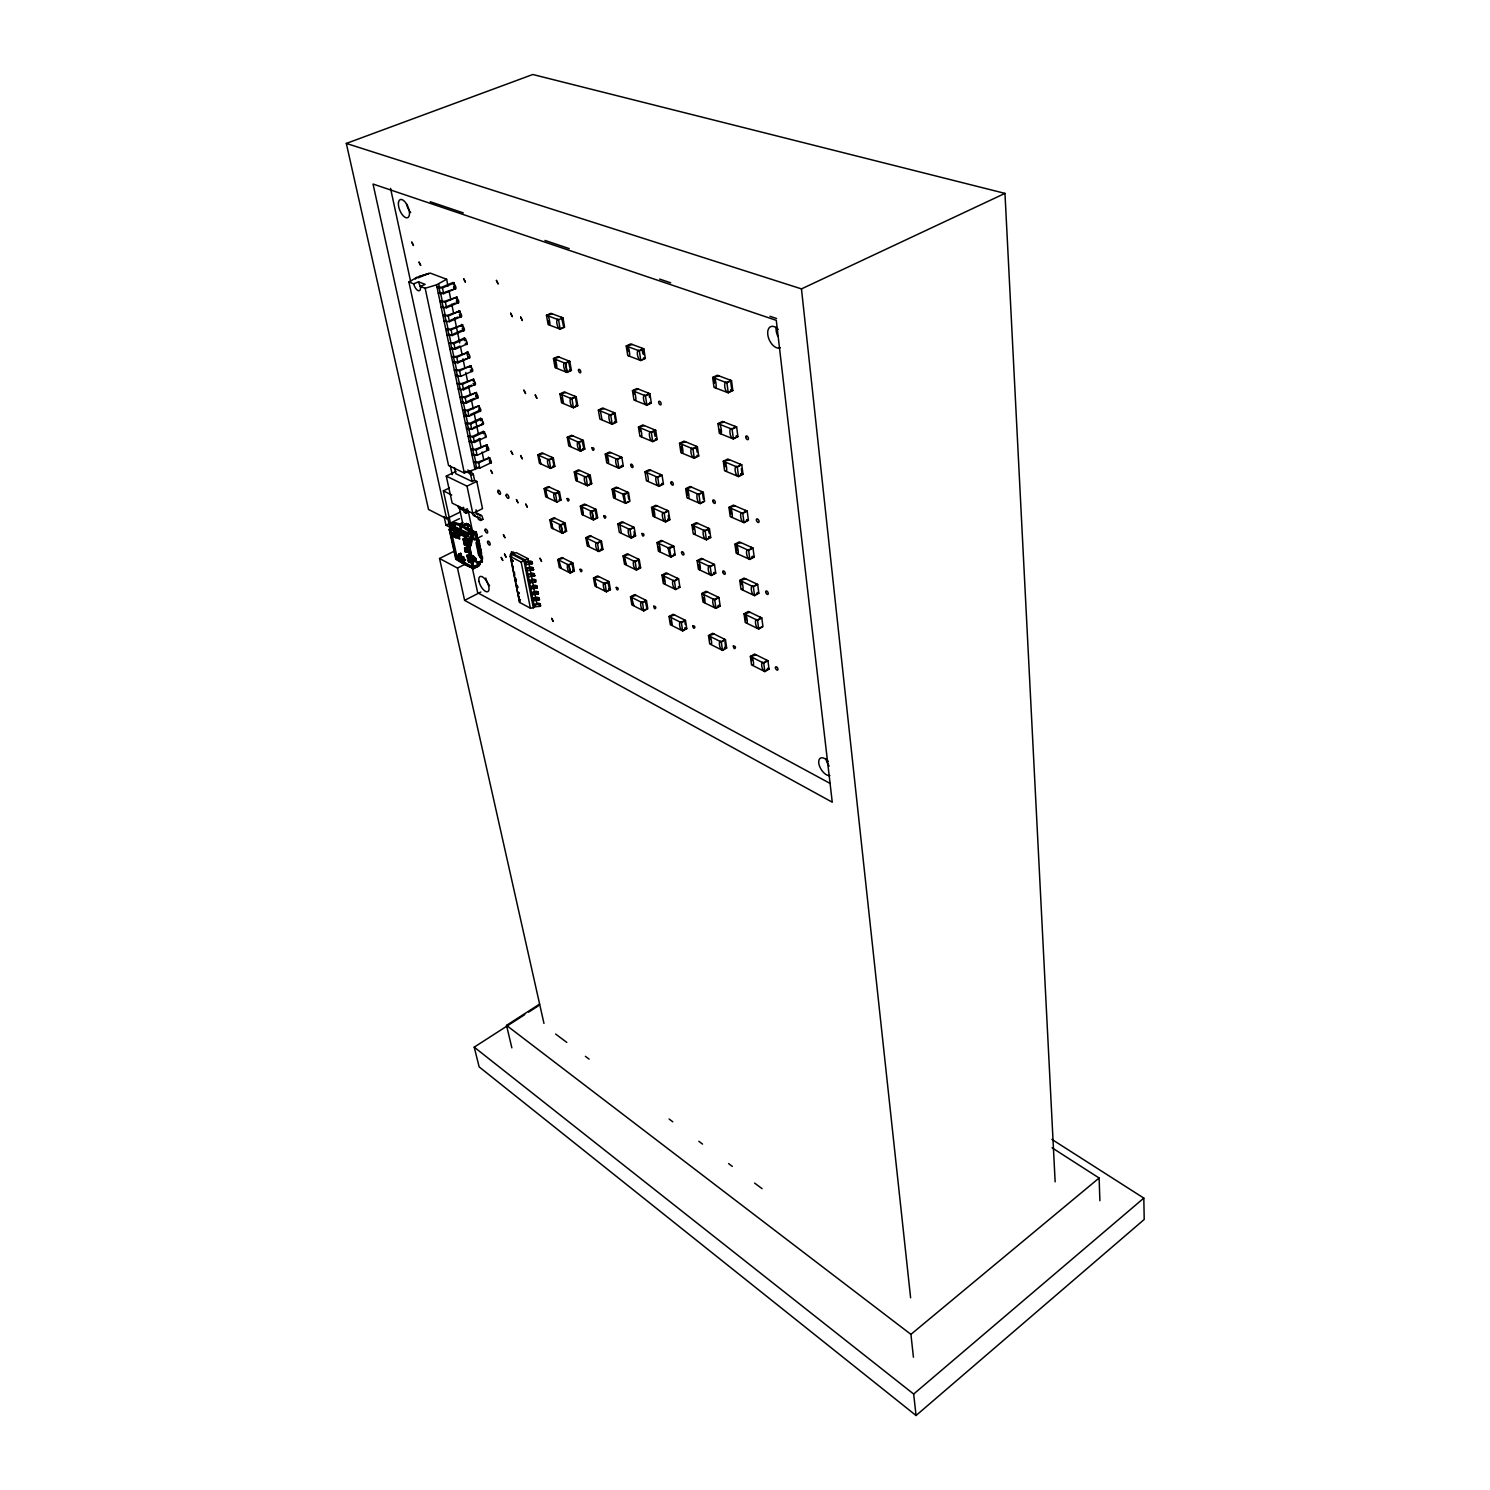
<?xml version="1.0" encoding="UTF-8"?>
<svg xmlns="http://www.w3.org/2000/svg" width="1490" height="1490" viewBox="0 0 1490 1490"><rect width="100%" height="100%" fill="white"/><g stroke="black" fill="none" stroke-linecap="round" stroke-linejoin="round"><path stroke-width="1.5" d="M458.529 536.493C457.337 537.406 458.194 534.687 459.255 536.102M455.772 531.092L454.226 531.762L454.524 533.55L456.406 532.452M455.698 532.321C451.563 533.103 459.386 532.638 455.288 533.942L459.032 535.879M457.449 537.164L457.132 535.748L455.959 536.977M455.698 537.368C459.181 534.109 454.506 540.982 455.828 536.381L459.572 538.318M457.97 536.475L458.585 535.562M459.628 535.972L459.553 535.078M460.54 554.485L459.367 555.714L459.05 554.038L459.702 559.104L457.579 555.863L459.181 554.876M482.089 560.054L477.973 562.959L475.515 560.538C479.147 569.329 487.621 555.342 478.402 553.665M462.272 559.551L461.956 557.875L460.075 558.955L458.287 558.564L458.641 557.372M465.904 529.546C459.907 519.768 474.099 524.033 470.225 531.502M467.003 552.008L465.55 552.287C462.738 546.234 466.892 546.234 466.798 552.287M470.021 560.668L468.735 561.32L470.058 556.757L472.703 557.968L473.466 567.001M468.773 561.432L470.058 557.651L471.79 559.271L470.952 562.754L468.903 562.158L470.207 561.507L468.996 556.049M471.902 567.15L471.063 557.26M472.311 562.4L472.982 559.16L471.548 557.875L472.703 557.968M474.472 531.986C480.674 531.595 467.041 535.804 471.715 538.933L472.777 534.687L471.846 534.221L470.542 536.884L470.486 544.371L469.276 538.672L467.432 539.585M476.428 532.321L477.024 539.026M473.596 532.005L474.435 531.744M473.354 533.476C479.687 530.812 472.963 535.376 471.66 538.225L470.598 537.611M454.338 532.712C448.751 536.475 455.642 537.071 456.368 535.338L456.797 537.089M454.878 532.601L452.904 534.556L454.524 533.55M455.586 536.083L454.301 531.707M452.662 526.734L451.992 524.052L454.748 522.841L452.401 523.735L453.333 527.292M455.642 524.61L453.035 524.014L453.035 525.877M525.448 568.174L530.179 567.318A2.123 1.024 -10.7 0 1 532.47 567.355L533.681 569.702L528.503 570.558A2.123 1.024 -10.8 0 1 526.529 570.54L526.92 569.534L532.563 597.863L536.158 597.49A2.105 1.043 -10.8 0 1 538.43 597.527L539.641 599.855L534.5 600.712A2.105 1.043 -10.8 0 1 532.545 600.675L532.954 599.744L534.444 607.231L533.346 607.79L530.403 608.181L519.6 602.426L510.697 557.186M458.529 558.079L458.51 556.739L458.79 558.191L457.337 558.713L455.567 557.223L456.368 559.551L459.553 558.675M456.368 559.551L455.81 557.67M456.108 559.439L456.275 557.949M456.648 559.625L456.834 558.005M449.626 530.142L450.483 529.062L449.347 530.049L455.754 559.067M449.328 529.807L452.234 527.274M449.347 530.049L449.608 528.577M450.017 528.279L449.682 529.173L452.103 528.261M449.868 530.012L450.297 528.205M473.988 532.601L471.734 530.552L467.096 532.545L465.439 537.182L450.986 529.751C449.552 522.878 460.391 521.668 463.8 526.473M450.911 529.043L452.215 526.38L456.052 524.405M466.836 536.568L471.138 533.103L473.839 534.184M465.383 536.475L450.8 528.894L457.747 560.147L473.559 568.752L479.147 565.921L480.134 563.462L478.364 562.382M470.952 562.363L468.624 560.78M471.045 544.781L470.114 544.297L471.157 540.181L472.088 540.665L471.045 544.781L467.916 545.861L464.191 544.111L468.605 545.042M471.529 538.076L471.231 545.619L468.512 546.7L464.377 544.949L463.017 538.654L465.346 545.228M460.466 528.708L460.596 525.542L465.7 527.553M460.503 528.019L461.285 527.106M457.169 536.735L453.686 535.953L453.631 534.426L453.873 536.81L453.407 532.433L452.718 533.718L453.817 532.433L452.867 533.066M458.324 555.006L459.516 554.112M457.765 556.701L459.367 555.714M458.082 536.437L459.702 535.208M466.91 536.083L468.046 534.612M458.976 559.029C459.255 555.472 461.602 563.686 460.652 558.527L464.396 560.482L465.681 559.83L461.956 557.875M454.748 522.841L452.178 524.89L452.774 526.808M479.352 554.597L478.495 555.062L479.799 556.627L481.307 555.584M415.412 279.096L416.008 277.792L428.766 273.434L417.926 277.941M474.23 567.206L478.253 565.045L479.65 562.196M458.883 557.968L460.149 556.962M453.035 533.904L453.705 533.215L452.904 534.556M454.86 536.996L454.58 531.8M468.419 543.589L466.612 542.621L467.879 540.777C469.872 542.937 468.512 544.278 467.879 540.777M466.854 542.788L467.506 541.28M466.966 542.863L469.35 542.23M468.028 543.142C461.714 537.611 467.953 545.47 468.735 540.963L467.543 540.013M467.916 542.602L468.735 540.963M468.084 543.459L469.145 541.988M459.777 536.028L458.138 536.903L459.591 536.288M458.324 555.658L457.728 556.459L461.006 554.28M462.31 526.659L460.783 526.696L462.571 526.566M458.659 554.597L458.156 555.155M462.161 557.39L463.669 556.645M455.381 537.424L454.543 535.711L453.444 536.437L453.817 535.264M453.835 533.215L453.5 533.848M460.466 528.242L461.453 527.944M451.898 524.275L452.848 523.176M454.543 535.711L453.035 535.115M452.029 525.057L453.035 524.014M452.588 524.592L452.047 525.393L466.5 532.936M453.407 524.126L454.506 522.711M452.103 525.653L467.096 532.545M477.843 564.468L474.341 566.275M517.291 586.203L517.384 586.129A2.105 1.024 -11 0 0 517.347 587.228L517.999 587.582M516.08 580.243L516.173 580.15A2.105 1.024 -11 0 0 516.117 581.249L516.229 581.305M515.708 578.362L515.801 578.269A2.105 1.024 -11 0 0 515.745 579.368L516.397 579.722M514.478 572.365L514.572 572.272A2.105 1.006 -10.9 0 0 514.516 573.352L514.627 573.427M513.342 566.237L513.249 566.33A2.105 1.006 -10.9 0 0 513.305 567.336M524.759 1014.615L474.211 1047.153L479.147 1066.877L916.052 1415.5L1144.208 1219.472L1143.817 1198.109L1051.884 1139.384M466.296 551.933C466.966 550.201 465.066 553.144 466.817 551.17M461.993 558.843C457.411 558.601 464.787 558.638 460.242 559.681M916.052 1415.5L913.668 1394.044L1143.817 1198.109M913.426 1357.204L910.93 1334.37L1099.117 1178.013L1052.089 1147.822M471.846 534.221L474.826 532.638C470.449 528.224 464.638 528.95 459.907 526.231M511.852 1047.842L506.525 1025.381L539.641 1004.074M528.652 1012.12L538.374 1005.862M527.963 558.62L516.155 552.604L510.232 554.969L510.25 556.496L521.165 562.084L527.963 558.62L537.089 604.605M477.042 468.512L464.321 473.038L448.546 465.476L408.912 281.983L413.717 283.826A6.09 2.756 66.5 0 0 418.206 290.662A6.09 2.756 66.5 0 0 420.31 286.397L425.172 288.259L436.533 284.851L446.628 279.263L448.024 286.099M764.854 671.599L769.026 669.159L767.927 660.703L754.536 654.036L750.364 656.438L751.519 664.857L764.854 671.599L763.737 663.143L750.364 656.438M766.232 659.865L767.033 660.759L763.793 662.659C760.124 660.051 761.669 671.673 764.91 671.115L768.151 669.215L767.35 668.321L769.026 669.159M763.737 663.143L767.927 660.703M408.912 281.983L416.921 277.345M751.817 660.591L751.239 656.382L756.212 654.855M762.042 626.675L758.745 628.557C755.467 629.153 753.884 617.288 757.609 619.877L760.906 617.996L760.105 617.121M758.708 629.022L762.936 626.62L761.8 617.94L748.297 611.44L744.05 613.824L745.224 622.466L758.708 629.022L757.553 620.343L744.05 613.824M724.904 641.818L725.798 648.076L722.576 649.901C719.465 650.441 717.808 639.042 721.384 641.557L724.606 639.732L723.861 638.875M722.52 650.366L726.673 648.02L725.481 639.676L712.611 633.25L708.476 635.597L709.706 643.904L722.52 650.366L721.309 642.022L708.476 635.597M757.553 620.343L761.8 617.94M721.309 642.022L725.481 639.676M749.973 612.26L744.944 613.768L745.82 620.25M709.948 639.676L709.333 635.522L714.213 634.051M754.555 595.646L758.838 593.243L757.684 584.397L744.05 578.064L739.766 580.411L740.977 589.239L754.555 595.646L753.381 586.781L739.766 580.411M682.662 630.941L686.778 628.65L685.512 620.417L673.145 614.253L669.029 616.506L670.332 624.701L682.662 630.941L681.396 622.708L669.029 616.506M757.944 593.318L754.611 595.181C751.277 595.795 749.675 583.745 753.437 586.315L756.771 584.471L755.97 583.596M685.307 624.589L684.674 620.473L681.452 622.261C677.969 619.821 679.719 631.015 682.737 630.493L685.94 628.706L684.767 628.128M681.396 622.708L685.512 620.417M753.381 586.781L757.684 584.397M715.964 608.386L720.173 606.058L718.944 597.509L705.962 591.269L701.753 593.579L703.019 602.09L715.964 608.386L714.734 599.837L701.753 593.579M717.305 596.726L718.068 597.564L714.79 599.39C711.158 596.894 712.853 608.516 716.019 607.939L719.298 606.113L718.068 605.536M714.734 599.837L718.944 597.509M672.325 625.223L671.021 617.028L669.867 616.45L674.691 615.016M683.966 619.654L684.674 620.473M741.275 584.769L740.66 580.355L745.745 578.846M707.582 592.052L702.628 593.523C704.453 593.653 706.167 605.257 703.895 602.034L703.261 597.769M749.861 559.439L754.201 557.074L753.009 548.022L739.264 541.857L734.924 544.185L736.153 553.2L749.861 559.439L748.669 550.387L734.924 544.185M748.669 550.387L753.009 548.022M643.736 610.9L647.815 608.665L646.474 600.563L634.572 594.603L630.493 596.801L631.853 604.903L643.736 610.9L642.469 602.332C639.042 599.986 640.886 610.975 643.81 610.453L646.995 608.74L644.984 599.8M711.475 575.494L715.721 573.166L714.474 564.449L701.399 558.359L697.134 560.65L698.419 569.329L711.475 575.494L710.208 566.759L697.134 560.65M712.835 563.686L713.58 564.505L710.264 566.312C706.595 563.835 708.309 575.643 711.531 575.028L714.846 573.24L713.598 572.663M642.469 602.332L645.654 600.619M646.474 600.563L642.376 602.779L630.493 596.801M710.208 566.759L714.474 564.449M751.295 547.258L752.096 548.096L748.725 549.94C744.907 547.389 746.546 559.644 749.917 558.992L753.288 557.148L752.003 556.552M675.752 589.537L679.924 587.284L678.62 578.846L666.142 572.849L661.97 575.084L663.311 583.484L675.752 589.537L674.43 581.119L661.97 575.084M740.977 542.621L735.837 544.129C737.811 544.204 739.468 556.422 737.066 553.144M677.056 578.101L677.764 578.902L674.504 580.672C670.966 578.269 672.754 589.668 675.827 589.109M674.43 581.119L678.62 578.846M667.706 573.594L662.827 575.028L663.832 581.323M636.044 595.348L631.313 596.745L633.79 605.406L632.673 604.847M703.019 559.104L698.028 560.575C699.872 560.687 701.585 572.477 699.294 569.273L698.661 564.933M606.374 591.809L610.434 589.649L609.038 581.64L597.564 575.922L593.504 578.046L594.938 586.036L606.374 591.809L605.052 583.372C601.718 581.119 603.618 591.903 606.467 591.4L609.634 589.723L607.585 580.932M706.409 539.827L710.711 537.518L709.445 528.615L696.258 522.692L691.937 524.946L693.26 533.83L706.409 539.827L705.124 530.906L691.937 524.946M747.477 520.401L744.069 522.226C740.642 522.915 738.984 510.455 742.839 512.988L746.267 511.163L745.447 510.344M744.013 522.673L748.408 520.327L747.198 511.089L733.341 505.091L728.945 507.401L730.212 516.602L744.013 522.673L742.784 513.435L728.945 507.401M639.787 567.913L636.565 569.627C633.585 570.167 631.704 558.992 635.168 561.302L638.409 559.607L639.787 567.913L638.651 567.373L640.625 567.858L639.247 559.532L627.253 553.777L623.099 555.938L624.515 564.226L636.472 570.055L640.625 567.858M742.784 513.435L747.198 511.089M669.848 556.105L668.023 547.761L672.977 546.327L672.251 545.526M671.021 556.664L674.3 554.913M670.947 557.111L675.156 554.857L673.834 546.253L661.262 540.404L657.053 542.621L658.412 551.188L670.947 557.111L669.606 548.506L657.053 542.621M707.787 527.87L709.184 533.141M669.606 548.506L673.834 546.253M605.052 583.372L608.218 581.696M708.551 528.689L705.18 530.459C701.455 528 703.206 540.013 706.465 539.38L709.817 537.592L708.588 537.033M609.038 581.64L604.959 583.801L593.504 578.046M705.124 530.906L709.445 528.615M693.483 529.322L692.831 524.89L697.897 523.418M662.827 541.131L657.909 542.565C659.642 542.677 661.467 554.224 659.269 551.132L658.58 546.849M539.734 606.393L540.814 605.815L539.604 603.506A2.105 1.043 -10.8 0 0 537.331 603.45L533.364 604.754A2.105 1.043 -10.9 0 0 535.301 604.791L538.486 604.046L539.734 606.393L535.674 606.672A2.105 1.043 -10.9 0 1 533.737 606.635L535.469 606.02M594.324 577.99L596.372 586.762L594.324 577.99L598.999 576.63M735.073 505.836L729.876 507.345C731.869 507.364 733.546 519.805 731.124 516.546M637.739 558.806L638.409 559.607M639.247 559.532L635.094 561.73L623.099 555.938M628.743 554.485L623.938 555.882L626.452 564.71L625.334 564.17M539.361 604.512L540.442 603.934M538.076 591.977L537.257 591.549A2.105 1.024 -10.8 0 0 534.966 591.493L530.98 592.796A2.123 1.043 -10.8 0 0 532.936 592.834L538.076 591.977L538.449 593.858L533.308 594.715A2.123 1.043 -10.8 0 1 531.353 594.678L533.103 594.063M532.563 597.863L532.172 598.794A2.105 1.043 -10.8 0 0 534.128 598.831L537.294 598.086L538.542 600.414M538.169 598.533L539.268 597.974M536.903 585.961L536.065 585.533A2.123 1.024 -10.8 0 0 533.774 585.495L529.769 586.781A2.123 1.024 -10.8 0 0 531.744 586.818L536.903 585.961L537.275 587.861L532.116 588.718A2.123 1.024 -10.8 0 1 530.161 588.68L531.911 588.066M634.032 531.688L634.721 535.934L631.462 537.629C628.445 538.207 626.545 526.845 630.065 529.136L633.325 527.46L632.654 526.678M631.388 538.058L635.578 535.86L634.163 527.386L622.075 521.761L617.884 523.921L619.318 532.358L631.388 538.058L629.972 529.565L617.884 523.921M703.708 501.422L700.319 503.173C697.003 503.862 695.234 491.644 698.996 494.084L702.386 492.315L703.373 499.15M668.284 515.41L668.954 519.805L665.639 521.537C662.473 522.152 660.629 510.381 664.279 512.746L667.613 511.014L666.887 510.232M700.244 503.62L704.602 501.348L703.299 492.259L690.019 486.504L685.661 488.739L687.002 497.79L700.244 503.62L698.922 494.512L685.661 488.739M665.564 521.966L669.829 519.731L668.47 510.958L655.805 505.259L651.54 507.457L652.937 516.192L665.564 521.966L664.186 513.175L651.54 507.457M570.447 572.644L568.957 564.729C565.679 562.531 567.671 573.129 570.447 572.644L573.575 571.005L571.508 562.345M570.335 573.054L574.358 570.949L572.905 563.034L561.842 557.521L557.819 559.588L559.309 567.485L570.335 573.054L568.863 565.12L557.819 559.588M698.922 494.512L703.299 492.259M664.186 513.175L668.47 510.958M535.711 579.927L534.873 579.498A2.123 1.024 -10.8 0 0 532.582 579.461L528.577 580.746A2.123 1.024 -10.8 0 0 530.533 580.783L535.711 579.927L536.083 581.826L530.906 582.683A2.123 1.024 -10.8 0 1 528.95 582.646L530.701 582.031M741.331 468.661L742.076 474.341L738.612 476.148C735.129 476.893 733.415 464.154 737.345 466.649L740.828 464.861L740.009 464.06M568.957 564.729L572.104 563.09M738.556 476.595L743.007 474.286L741.759 464.787L727.753 459.013L723.302 461.285L724.587 470.747L738.556 476.595L737.289 467.078L723.302 461.285M568.863 565.12L572.905 563.034M602.109 549.438L598.924 551.095C596.019 551.635 594.063 540.646 597.471 542.882L600.675 541.243L602.109 549.438L601.029 548.916L602.929 549.382L601.494 541.168L589.947 535.618L585.831 537.722L587.302 545.899L598.831 551.505L602.929 549.382M559.365 563.481L558.601 559.532L563.22 558.21M528.149 575.699L527.739 576.611A2.123 1.024 -10.8 0 0 529.714 576.63L534.891 575.773L533.681 573.445A2.123 1.024 -10.7 0 0 531.371 573.408L527.367 574.693A2.123 1.024 -10.8 0 0 529.322 574.73L532.526 573.985L533.793 576.351M533.42 574.432L534.519 573.874M600.042 540.479L600.675 541.243M601.494 541.168L597.378 543.31L585.831 537.722M621.293 532.824L619.859 524.368L618.741 523.847L623.584 522.468M701.622 491.532L702.386 492.315M629.972 529.565L634.163 527.386M591.381 536.307L586.65 537.667L589.183 546.364L588.103 545.843M525.84 570.186L526.939 569.627M511.778 554.075L511.387 552.175L513.305 552.026A2.105 1.006 -10.9 0 1 513.361 553.181L511.983 554.69L512.262 553.367L525.001 559.849L526.156 568.621A2.123 1.024 -10.8 0 0 528.13 568.64L533.308 567.783M691.677 487.211L686.555 488.664C688.436 488.701 690.224 500.882 687.896 497.735M657.388 505.967L652.415 507.382C654.166 507.457 656.028 519.209 653.793 516.136M737.289 467.078L741.759 464.787M724.997 466.892L724.233 461.211L729.504 459.721M525.709 563.443L525.318 564.449A2.142 1.024 -10.8 0 0 527.292 564.468L532.489 563.611L531.278 561.264A2.123 1.024 -10.7 0 0 528.969 561.227L525.355 561.618M525.337 561.507L524.927 562.512A2.142 1.024 -10.7 0 0 526.901 562.55L532.116 561.693M454.934 550.816L439.531 558.489L457.486 568.062L464.601 600.358L480.842 592.033M564.282 523.158L561.097 524.759C557.763 522.599 559.793 533.383 562.605 532.861L565.772 531.241L563.686 522.413M562.494 533.271L566.572 531.185L565.082 523.083L553.945 517.738L549.866 519.786L551.393 527.87L562.494 533.271L560.985 525.15L549.866 519.786M624.645 502.465L622.727 494.047L627.644 492.65L626.973 491.886M625.781 502.987L629.078 501.292M595.329 509.524L592.089 511.163C588.643 508.947 590.636 520.085 593.56 519.526L596.801 517.887L594.696 508.779M625.688 503.396L629.935 501.236L628.501 492.575L616.339 487.1L612.092 489.242L613.545 497.865L625.688 503.396L624.254 494.736L612.092 489.242M659.12 486.317L663.441 484.12L662.063 475.161L649.305 469.629L644.984 471.79L646.399 480.711L659.12 486.317L657.723 477.34L644.984 471.79M593.467 519.936L597.62 517.812L596.149 509.45L584.527 504.048L580.355 506.134L581.864 514.46L593.467 519.936L591.977 511.573L580.355 506.134M660.461 474.453L661.169 475.217L657.798 476.93C654.129 474.584 655.991 486.541 659.195 485.889L662.566 484.175L661.839 483.412L663.441 484.12M560.985 525.15L565.082 523.083M694.303 458.25L698.717 455.996L697.376 446.665L683.966 441.133L679.533 443.331L680.911 452.643L694.303 458.25L692.943 448.9L679.533 443.331M657.723 477.34L662.063 475.161M733.397 438.954L737.904 436.663L736.637 426.96L722.501 421.391L717.994 423.644L719.316 433.311L733.397 438.954L732.093 429.25L717.994 423.644M624.254 494.736L628.501 492.575M591.977 511.573L596.149 509.45M457.486 568.062L465.234 564.17M581.193 506.06L582.273 506.581L583.298 515.149L581.193 506.06L585.961 504.719M617.847 487.789L612.93 489.167L614.402 497.79C616.543 500.77 614.606 489.242 612.93 489.167M472.218 561.786L474.025 560.873L471.808 559.7M472.386 562.624L474.211 561.711L473.001 556.068M460.317 559.29L461.509 558.508M480.711 548.953L480.488 551.281L480.711 548.953L478.681 547.91M468.121 555.621L466.817 556.273L470.542 558.042L473.652 556.962L476.074 559.309L472.721 556.478L473.652 556.962M480.301 550.443L478.923 549.065M481.344 551.989L481.121 554.317L481.344 551.989L478.979 550.89M480.953 553.479L479.575 552.101M695.7 445.957L697.264 452.345M734.849 426.27L735.688 427.053L732.167 428.822C728.182 426.345 729.914 439.308 733.452 438.526L736.954 436.756L736.135 435.955L737.904 436.663M469.108 560.184L467.804 560.836L470.933 562.568M480.376 554.69L479.706 555.714M550.667 519.731L552.771 528.54L550.667 519.731L555.323 518.408M696.463 446.739L693.018 448.471C689.181 446.069 691.006 458.548 694.377 457.821L697.804 456.07L697.041 455.307L698.717 455.996M479.761 555.919L475.757 533.103M650.888 470.319L645.859 471.734C647.629 471.771 649.528 483.691 647.275 480.655M692.943 448.9L697.376 446.665M732.093 429.25L736.637 426.96M467.134 549.139C462.384 548.432 469.722 546.048 467.041 552.175M465.849 549.084L467.264 548.916M479.407 542.863L479.184 545.21L479.407 542.863L477.396 541.82L479.203 541.839L478.774 539.808L476.13 538.784M466.072 549.307L467.357 549.233M467.543 550.089L466.668 550.518L467.301 549.438M459.05 554.038L460.615 553.274M459.069 554.299L460.82 553.442M459.702 554.373L461.118 554.057M724.27 422.08L718.925 423.57C720.992 423.495 722.725 436.421 720.247 433.217L719.726 429.362M461.081 553.889L459.237 555.137L461.304 554.876M685.624 441.822L680.446 443.256C682.346 443.238 684.189 455.679 681.824 452.569M466.649 551.989L467.506 551.542M461.434 555.453L460.131 556.105L463.856 558.079M480.059 545.917L479.836 548.245L480.059 545.917L478.048 544.874M459.888 558.117L461.192 557.465L461.788 559.476M468.903 562.158L466.631 555.435L467.935 554.783L469.294 561.004M466.389 543.887L468.214 542.993L470.114 544.297M468.102 536.586L474.323 539.771L482.145 535.879M618.983 468.27L623.286 466.128L621.814 457.3L609.578 451.992L605.275 454.096L606.765 462.906L618.983 468.27L617.512 459.442L605.275 454.096M478.774 539.808L478.551 542.155M587.507 485.759L591.716 483.673L590.208 475.142L578.493 469.872L574.283 471.939L575.811 480.432L587.507 485.759L586.091 476.819C582.627 474.621 584.639 485.945 587.6 485.368L590.878 483.729L588.736 474.472L589.5 478.737M556.906 502.093L561.022 500.044L559.495 491.793L548.283 486.578L544.167 488.608L545.731 496.822L556.906 502.093L555.472 493.451C552.12 491.309 554.168 502.26 556.999 501.702M464.545 547.612L466.538 547.817M465.457 548.096L466.761 548.022M465.644 548.935L466.947 548.301M473.149 532.209L474.882 531.353M586.091 476.819L589.37 475.198M473.392 532.899L475.068 532.209M558.098 491.141L560.221 500.1L559.16 499.616M590.208 475.142L585.998 477.228L574.283 471.939M555.472 493.451L558.694 491.849M559.495 491.793L555.36 493.842L544.167 488.608M467.618 540.442L469.443 539.529L467.208 538.374L468.382 543.831L466.556 544.744L465.197 538.449L463.185 539.51L467.841 542.304M469.033 525.989C466.314 528.373 471.045 524.405 466.743 524.201L465.029 525.467M546.141 494.717L544.968 488.552L549.68 487.23M477.284 516.304L478.495 519.377L480.711 520.476L482.909 519.395L482.443 517.216A4.396 3.408 -64.1 0 0 479.78 514.739L478.122 514.665A2.179 1.695 -64.3 0 1 476.8 513.417L476.036 509.785M455.065 535.99L456.368 535.338M455.102 533.103L458.864 535.022L460.168 534.389M455.493 537.182L456.499 535.934M620.287 456.629L620.957 457.374L617.605 459.032C614.01 456.778 615.985 468.493 619.076 467.86L622.429 466.202L621.274 465.7M652.75 441.636L657.127 439.457L655.712 430.275L642.823 424.948L638.446 427.09L639.899 436.253L652.75 441.636L651.316 432.435L638.446 427.09M617.512 459.442L621.814 457.3M459.05 524.405L462.794 522.562M728.238 392.801L732.819 390.548L731.515 380.583L717.23 375.238L712.648 377.454L714.008 387.381L728.238 392.801L726.915 382.818L712.648 377.454M452.29 529.099L450.371 529.825M607.25 460.634L606.132 454.04L611.086 452.662M655.525 434.931L654.818 430.349L651.391 432.026C647.647 429.716 649.566 441.934 652.825 441.226L656.233 439.531L655.507 438.786L657.127 439.457M651.316 432.435L655.712 430.275M464.805 524.387L466.556 523.344M464.843 524.61L466.147 523.977M464.973 523.958L468.27 524.238M466.798 524.778L468.437 524.405M575.121 471.864L576.22 472.367L577.263 481.102L575.121 471.864L579.964 470.523M467.134 525.057L468.605 524.629M454.208 532.116L455.493 531.334M465.439 524.834L468.735 524.871M467.152 525.728L468.847 525.132M454.376 532.824L455.791 531.911M467.73 526.622L468.773 525.486M458.026 506.283L458.119 506.619A4.88 3.818 -64.4 0 0 460.671 508.965L463.222 509.282L464.135 512.188L466.314 513.268L468.493 512.206L467.413 511.666M444.057 516.49L445.994 525.225L459.572 518.595M456.033 471.436L446.274 476.074L452.159 503.099L472.796 513.398L482.499 508.649L476.819 481.419L474.584 480.357L472.144 481.531L455.772 473.652L454.469 467.581M582.441 440.444L579.126 442.046C575.624 439.867 577.673 451.377 580.672 450.744L583.987 449.142L581.808 439.736M580.56 451.153L584.825 449.067L583.298 440.37L571.508 435.266L567.262 437.315L568.808 445.976L580.56 451.153L579.033 442.437L567.262 437.315M729.728 379.913L730.566 380.658L726.99 382.409C722.929 379.969 724.699 393.211 728.293 392.373L731.869 390.622L730.528 390.119M1055.143 1181.849L1004.968 193.383L532.805 74.5L346.313 143.431L428.524 509.45L446.628 518.688L460.503 511.927M467.376 508.723L465.178 509.804L467.376 510.884M554.038 466.407L550.797 467.99C547.91 468.568 545.824 457.449 549.233 459.572L552.492 457.989L554.038 466.407L552.976 465.923L554.857 466.351L553.293 457.933L542.025 452.867L537.853 454.878L539.436 463.26L550.685 468.382L554.857 466.351M726.915 382.818L731.515 380.583M640.048 431.597L639.322 427.015L644.425 425.619M551.877 457.3L552.492 457.989M553.293 457.933L549.121 459.963L537.853 454.878M650.441 403.138L646.995 404.814C643.68 405.541 641.743 393.137 645.524 395.409L648.988 393.751L649.566 397.513M646.902 405.206L651.335 403.064L649.901 393.677L636.919 388.536L632.468 390.659L633.958 400.009L646.902 405.206L645.431 395.819L632.468 390.659M614.569 415.412L615.705 422.21L612.316 423.849C609.168 424.538 607.156 412.562 610.807 414.779L614.197 413.158L613.526 412.451M612.222 424.24L616.562 422.136L615.072 413.084L602.705 407.981L598.347 410.067L599.874 419.081L612.222 424.24L610.714 415.188L598.347 410.067M570.745 446.385L568.1 437.24L572.98 435.899M579.033 442.437L583.298 440.37M719.018 375.908L713.598 377.38C715.684 377.249 717.472 390.454 714.958 387.307M601.904 419.491L600.358 410.458L599.222 409.992L604.232 408.614M610.714 415.188L615.072 413.084M446.274 476.074L467.003 486.15L476.819 481.419M543.422 453.5L538.654 454.804L540.833 463.893L539.454 458.995M472.144 481.531L470.859 475.422L473.317 474.248L467.767 470.039M445.994 525.225L451.545 528.093L443.387 490.862L449.31 488.031M648.262 393.025L648.988 393.751M645.431 395.819L649.901 393.677M633.958 394.329L633.362 390.585L638.521 389.169M465.327 471.213L469.369 473.131L471.808 471.976M474.602 467.432L479.761 468.139L490.732 462.906L489.223 460.634M489.67 457.672L478.234 462.03L473.503 462.198L478.681 462.906L489.67 457.672L490.024 459.386M576.891 405.783L573.538 407.385C570.484 408.037 568.398 396.303 571.955 398.445L575.326 396.862L576.891 405.783L575.773 405.317L577.747 405.727L576.183 396.806L564.282 391.889L559.961 393.919L561.562 402.803L573.427 407.757L577.747 405.727M475.087 454.58L471.939 454.618L477.117 455.325L488.124 450.11L486.615 447.838L488.124 450.11M563.518 403.194L561.916 394.291L560.817 393.844L565.772 392.503M487.062 444.84L475.571 449.179L470.84 449.347L476.018 450.054L487.062 444.84L487.416 446.572L486.243 446.031A2.328 1.062 64.2 0 1 488.329 447.726A2.328 1.062 64.2 0 1 488.403 450.315A2.328 1.062 64.2 0 1 486.429 448.732M644.425 358.513L640.905 360.152C637.552 360.953 635.56 348.269 639.415 350.522L642.935 348.883L643.829 354.657M640.812 360.543L645.338 358.438L643.848 348.809L630.736 343.892L626.228 345.978L627.756 355.57L640.812 360.543L639.322 350.895L626.228 345.978M470.877 440.966L469.238 441.729L474.435 442.418L485.517 437.203L485.144 435.471M473.988 441.543L480.19 438.619M346.313 143.431L801.471 288.892L1004.968 193.383M574.693 396.191L575.326 396.862M576.183 396.806L571.843 398.836L559.961 393.919M483.263 431.374L472.889 436.235L468.139 436.421L473.336 437.091L484.436 431.914L484.79 433.646L483.263 431.374L484.436 431.914M473.373 427.555L482.853 424.203L482.499 422.452M639.322 350.895L643.848 348.809M466.519 428.71L471.734 429.381L482.853 424.203M632.356 344.507L627.141 345.904C628.966 345.792 630.959 358.42 628.65 355.495M480.6 418.336L470.17 423.16L465.42 423.365L470.635 424.035L481.773 418.858L482.127 420.627L480.6 418.336L481.773 418.858M470.654 414.462L479.016 410.607A2.365 1.08 64.7 0 0 480.842 410.346A2.365 1.08 64.7 0 0 479.016 407.124M468.568 415.412L463.8 415.617L469.015 416.269L480.19 411.128L478.663 408.837M568.938 361.399L565.529 362.945C561.916 360.841 564.039 372.761 567.131 372.053L570.54 370.488L568.286 360.729M567.019 372.444L571.396 370.414L569.795 361.325L557.837 356.576L553.461 358.569L555.081 367.639L567.019 372.444L565.418 363.337L553.461 358.569M565.418 363.337L569.795 361.325M479.091 405.727L467.45 410.029L462.682 410.216L467.897 410.886L479.091 405.727L479.463 407.515M559.309 357.172L554.317 358.494L555.938 367.564C558.061 370.358 555.919 358.457 554.317 358.494M462.701 401.667L461.043 402.43L466.296 403.064L477.508 397.942L475.981 395.651L477.508 397.942M465.83 402.226L474.23 398.389M476.409 392.503L464.712 396.787L459.907 396.992L465.159 397.625L476.409 392.503L476.763 394.291L475.589 393.788M459.926 388.387L458.268 389.132L463.539 389.765L474.807 384.644L474.435 382.856M463.073 388.927L471.51 385.109M473.69 379.186L461.956 383.452L457.132 383.656L462.403 384.29L473.69 379.186L474.062 380.993L472.889 380.49M457.151 374.996L455.474 375.741L460.764 376.355L472.088 371.271L471.715 369.464M470.97 365.758L459.162 370.004L454.338 370.228L459.609 370.824L470.97 365.758L471.324 367.564L470.151 367.08M560.165 329.141L564.598 327.167L562.959 317.836L550.89 313.31L546.457 315.265L548.115 324.559L560.165 329.141L558.527 319.81L546.457 315.265M469.331 357.786L457.505 362.014L452.662 362.238L457.952 362.834L469.331 357.786L468.959 355.961M561.451 317.258L563.741 327.241L560.277 328.787C557.148 329.532 554.988 317.351 558.638 319.437M558.527 319.81L562.959 317.836M468.214 352.236L456.35 356.464L451.507 356.687L456.797 357.283L468.214 352.236L468.586 354.061A2.403 1.117 65.5 0 1 469.89 357.674A2.403 1.117 65.5 0 1 467.618 356.445M552.399 313.869L547.314 315.191C548.953 315.098 551.114 327.223 548.99 324.485L548.32 320.76M460.038 346.053L454.692 348.418L449.831 348.641L455.139 349.219L466.575 344.19L466.202 342.346M464.247 338.118L453.537 342.812L448.658 343.035L453.984 343.613L465.439 338.603L465.811 340.446L464.247 338.118L465.439 338.603M462.645 324.857L450.688 329.048L445.789 329.29L451.135 329.849L462.645 324.857L463.017 326.72M453.649 333.928L462.589 330.016A2.421 1.136 65.9 0 0 464.433 329.644A2.421 1.136 65.9 0 0 462.552 326.347M451.842 334.691L446.981 334.933L452.29 335.511L463.781 330.501L462.217 328.173M450.781 320.108L457.989 316.998M444.094 321.132L449.44 321.672L460.969 316.7L459.404 314.371M459.814 311.019L447.82 315.191L442.903 315.452L448.248 315.992L459.814 311.019L460.205 312.881M442.903 306.493L441.189 307.219L446.553 307.741L458.138 302.787L456.573 300.459L458.138 302.787M446.106 306.959L455.139 303.103M456.983 297.069L444.914 301.222L439.997 301.483L445.361 302.004L456.983 297.069L457.356 298.95L456.163 298.503M445.007 292.152L455.288 288.762L453.705 286.415L454.096 288.315M439.978 292.45L438.265 293.176L443.647 293.679L455.288 288.762M452.904 282.541L441.99 287.142L437.054 287.402L442.437 287.905L454.115 282.988L454.506 284.888L452.904 282.541L454.115 282.988M413.717 283.826L418.541 281.815L425.153 284.367L420.31 286.397M519.693 601.494L520.438 599.557M474.975 566.852L473.485 566.703M474.788 566.014L473.075 565.548M460.429 560.892L458.603 560.985M470.765 530.44C478.737 533.83 466.314 529.434 465.495 535.73L450.725 528.186M475.105 534.277C470.412 528.335 463.315 536.866 467.339 540.442M476.372 539.957L479.016 540.982L476.074 538.561M419.062 276.469L430.275 273.117L446.628 279.263M464.75 528.075L472.218 530.85L466.24 527.888L471.641 530.682L472.423 533.439L471.902 530.626L472.498 533.495M534.221 600.079L532.954 599.744M465.401 528.037L461.732 526.343L460.373 527.46M476.26 538.747L476.986 539.957M473.485 532.824L475.012 533.495M441.562 293.064L443.201 292.915M469.704 428.654L471.287 428.524M477.75 467.376L479.314 467.264M474.397 566.163L473.317 565.865M477.787 562.121L475.738 561.153L479.538 563.22M459.628 560.277L457.337 558.713L471.715 566.312L472.982 568.603M475.925 513.566L477.564 513.64A4.377 3.408 -64.1 0 1 480.246 516.117M475.347 516.192L475.031 516.155A4.917 3.818 -64.3 0 1 472.498 513.789L472.404 513.454M465.55 552.287L464.973 547.724M471.678 560.11L472.907 560.37M471.25 558.098L472.814 558.322M471.622 558.433L472.87 558.806M471.585 558.862L472.982 559.16M471.492 559.271L473.038 559.551M471.771 559.7L473.001 559.961M457.523 559.532C462.142 563.537 476.93 573.613 479.91 562.531M472.404 531.707L465.457 528.782L470.952 531.278M430.256 201.746L463.334 212.902M544.949 240.43L569.217 248.606M659.66 279.096L670.686 282.821M769.957 316.29L776.569 318.506M476.93 539.622C474.844 540.423 482.741 541.764 475.738 538.914M477.545 542.956L479.668 544.036L478.085 543.887M642.935 348.883L641.687 348.418L643.084 353.968M731.031 389.877L732.819 390.548M643.68 357.805L645.338 358.438M459.777 316.234L460.969 316.7M633.362 390.585C635.187 390.529 637.143 402.915 634.852 399.935M569.888 369.818L571.396 370.414M569.404 370.042L570.54 370.488M649.714 402.412L651.335 403.064M462.589 330.016L463.781 330.501M465.383 343.706L466.575 344.19M654.818 430.349L653.607 429.846L655.153 436.496M724.233 461.211C726.263 461.192 727.977 473.894 725.518 470.672M639.322 427.015C641.128 427.015 643.047 439.196 640.775 436.179M741.256 473.541L743.007 474.286M616.562 422.136L614.532 421.726L615.705 422.21M740.754 473.801L742.076 474.341M470.896 370.768L472.088 371.271M473.634 384.141L474.807 384.644M606.132 454.04C607.808 454.078 609.783 465.774 607.622 462.831M746.676 519.582L748.408 520.327M583.335 448.434L584.825 449.067M621.74 465.457L623.286 466.128M582.869 448.658L583.987 449.142M471.734 531.334L466.407 528.745L470.412 530.719M479.016 410.607L480.19 411.128M471.436 530.421L472.125 533.29L471.604 530.496M456.499 523.344L460.466 525.597L460.894 527.888L460.354 525.635L455.865 523.549L460.466 525.597L461.099 527.87L460.596 525.542L456.499 523.344L462.03 526.51M692.831 524.89C694.694 524.964 696.463 536.94 694.154 533.755M590.245 483.002L591.716 483.673M709.054 536.773L710.711 537.518M752.469 556.292L754.201 557.074M668.246 519.004L669.829 519.731M667.762 519.265L668.954 519.805M465.234 528.838L471.175 531.558M489.577 462.366L490.732 462.906M544.968 488.552L547.575 497.25L546.532 496.766M740.66 580.355C742.616 580.467 744.255 592.48 741.871 589.165M455.865 523.549L460.354 525.635L460.689 528.875M559.625 499.374L561.022 500.044M757.125 592.443L758.838 593.243M714.082 572.402L715.721 573.166M596.168 517.142L597.62 517.812M634.051 535.152L635.578 535.86M673.592 554.112L675.156 554.857M633.585 535.394L634.721 535.934M473.727 534.128L472.833 531.148L469.909 529.583M472.833 531.148L473.894 534.221M461.732 526.343L457.896 524.331L461.993 526.734M744.944 613.768C746.881 613.899 748.483 625.726 746.118 622.41M662.827 575.028C664.54 575.177 666.347 586.538 664.168 583.428M565.176 530.514L566.572 531.185M718.534 605.275L720.173 606.058M678.36 586.52L679.924 587.284M465.271 527.926L471.008 530.719M443.387 490.862L451.731 494.997M481.792 518.855L482.909 519.395M558.601 559.532L561.134 567.932L560.11 567.429M709.333 635.522C711.14 635.708 712.797 647.088 710.562 643.829M751.239 656.382C753.158 656.55 754.722 668.153 752.394 664.801M572.98 570.26L574.358 570.949M572.533 570.484L573.575 571.005M610.434 589.649L608.553 589.165L609.634 589.723M725.053 647.2L726.673 648.02M724.587 647.461L725.798 648.076M685.232 627.867L686.778 628.65M464.284 526.827L457.728 523.474L460.95 525.039M466.668 528.037L473.392 531.464M457.896 524.331L462.161 526.491M466.854 528.875L473.578 532.303M511.387 552.175L512.337 552.846L510.791 554.224A2.123 1.006 -10.9 0 0 510.66 555.062M470.989 531.986L474.938 534.035M532.489 563.611L531.651 563.183A2.123 1.024 -10.7 0 0 529.341 563.146M472.442 533.83L473.373 534.295M475.962 536.419L477.508 537.387L475.981 538.616L479.985 557.465L481.363 556.645L478.569 554.504M471.324 534.761L472.945 535.543M470.915 535.413L471.846 535.897M451.507 526.082L465.979 533.495M470.635 536.139L472.032 536.754M451.097 526.734L465.569 534.146M470.542 536.884L471.753 537.48M533.681 569.702L532.861 569.273A2.123 1.024 -10.7 0 0 530.552 569.236M451.284 527.572L463.688 533.942M477.173 540.796L479.203 541.839M450.837 527.46L465.308 534.873M477.564 542.677L479.594 543.701L478.011 543.552M454.413 531.427L455.642 532.06M477.824 543.85L479.836 544.874M478.253 544.725L479.184 545.21M477.024 545.005L480.246 546.755L477.21 545.843M464.508 538.859L465.42 539.324L464.321 540.125M478.29 546.048L480.301 547.072L477.284 546.178M534.891 575.773L534.053 575.345A2.123 1.024 -10.7 0 0 531.762 575.308M464.06 539.659L466.5 541.243M478.458 546.886L480.488 547.929M477.452 547.016L479.836 548.245M478.867 548.748L480.879 549.791L479.296 549.624M456.014 537.238L459.758 539.157L458.864 535.022M479.11 549.922L481.121 550.965M478.327 551.077L481.531 552.827L478.495 551.915M478.569 552.231L481.773 553.982M478.737 553.069L481.121 554.317M465.96 547.78L467.748 548.674M537.275 587.861L536.437 587.433A2.105 1.024 -10.8 0 0 535.618 587.209M476.614 561.86L474.956 557.986L477.024 562.14M471.38 557.036L472.516 557.707M466.631 555.435L470.356 557.204L473.466 556.124L475.887 558.471M538.449 593.858L537.629 593.43A2.105 1.024 -10.8 0 0 536.977 593.243M476.279 562.494L478.271 563.481M459.944 555.267L463.688 557.241L464.563 561.32L460.783 559.104M468.661 560.184L470.821 561.32M468.605 560.389L470.765 561.525M468.586 560.594L470.747 561.73M459.963 556.832L461.192 557.465M457.56 559.327L472.814 567.764M457.747 560.147L472.125 567.764M458.119 560.65L473.559 568.752M519.209 593.542L518.539 593.169A2.105 1.024 -11 0 1 518.408 592.275M464.917 528.037L470.356 530.924M830.172 783.461L477.675 592.778L472.293 567.783M457.318 524.163L461.267 526.324M464.601 600.358L832.258 802.197L776.29 320.35L373.04 184.034L446.628 518.688M475.981 537.145L477.675 538.225M555.621 1034.041L566.796 1042.404M585.384 1056.335L589.109 1059.111M669.085 1119.009L672.81 1121.802M698.847 1141.303L702.554 1144.096M728.591 1163.597L732.316 1166.391M754.629 1183.097L762.079 1188.666M466.612 542.621L464.396 540.851M506.525 1025.381L910.93 1334.37M474.211 1047.153L913.668 1394.044M456.201 558.657L449.421 529.043M465.886 548.45L466.482 549.68M469.369 473.131L470.859 475.422M455.139 523.232L455.754 525.169M467.301 525.262L468.922 532.154M472.926 565.157L473.299 566.777M466.463 541.82L465.197 535.618M460.205 507.364L460.298 507.699A4.88 3.818 -64.4 0 0 462.831 510.046L465.495 510.455L466.314 513.268M474.602 514.553L474.695 514.888A4.917 3.818 -64.3 0 0 477.228 517.254L479.892 517.645L480.711 520.476M439.531 558.489L543.962 1023.407M458.808 555.025L459.702 559.104M447.615 517.458L450.539 530.812M460.671 555.062L460.336 553.498M454.562 532.154L455.456 536.288M459.404 554.317L460.28 558.396M468.735 545.806L471.362 557.986M468.326 545.861L470.952 558.042M467.916 545.861L470.542 558.042M390.548 188.373L410.625 281.517M450.259 465.55L452.234 474.639M459.088 506.451L463.483 526.901M467.283 545.712L470.188 557.986M464.321 538.002L465.681 544.297M465.513 547.687L466.519 552.362M464.731 547.687L465.737 552.362M469.518 545.545L472.144 557.726M469.145 545.694L471.771 557.875M425.172 288.259L464.321 473.038M467.003 486.15L472.796 513.398M476.13 531.986L477.545 538.635M481.028 555.062L482.425 561.637M476.074 532.936L477.321 538.84M480.972 556.012L482.201 561.842M480.655 556.198L481.903 562.028M475.999 542.639L478.383 553.889M479.706 561.507L480.097 564.077M479.333 561.693L479.929 564.486M468.028 510.046L474.323 539.771M436.533 284.851L475.031 469.48M473.317 474.248L474.584 480.357M442.437 287.905L443.647 293.679M445.361 302.004L446.553 307.741M448.248 315.992L449.44 321.672M451.135 329.849L452.29 335.511M453.984 343.613L455.139 349.219M456.797 357.283L457.952 362.834M459.609 370.824L460.764 376.355M462.403 384.29L463.539 389.765M465.159 397.625L466.296 403.064M467.897 410.886L469.015 416.269M470.635 424.035L471.734 429.381M473.336 437.091L474.435 442.418M476.018 450.054L477.117 455.325M478.681 462.906L479.761 468.139M438.675 283.938L439.625 288.501M440.574 293.064L442.474 302.172M443.424 306.735L445.305 315.843M446.255 320.406L448.155 329.513M449.105 334.077L451.004 343.184M451.954 347.747L453.835 356.855M454.785 361.418L456.685 370.526M457.635 375.089L459.516 384.197M460.466 388.76L462.366 397.867M463.315 402.43L467.581 422.937M468.531 427.5L470.412 436.607M471.362 441.17L473.261 450.278M474.211 454.841L475.627 461.676M439.159 288.203L440.37 293.977M442.102 302.302L443.294 308.039M445.007 316.271L446.18 321.97M447.894 330.147L449.067 335.79M450.744 343.911L451.917 349.498M453.593 357.563L454.748 363.113M456.406 371.103L457.56 376.616M459.199 384.55L460.336 390.026M461.974 397.904L463.111 403.324M464.731 411.147L465.849 416.529M467.469 424.296L468.586 429.642M470.188 437.352L471.287 442.66M472.889 450.297L473.969 455.586M475.552 463.167L476.651 468.4M448.974 290.643L450.837 299.732M451.768 304.277L453.631 313.384M454.562 317.929L459.702 342.942M460.634 347.487L462.049 354.303M462.98 358.848L464.843 367.937M465.774 372.5L467.655 381.589M468.586 386.133L470.449 395.222M471.38 399.767L473.261 408.875M474.192 413.419L478.383 433.888M479.333 438.433L481.196 447.522M482.127 452.066L483.524 458.883M511.498 555.565L511.163 553.908L523.903 560.408L533.346 607.79M511.703 556.534L511.331 557.186A2.123 1.006 -10.9 0 1 510.977 556.459M517.812 586.632L516.956 585.346A2.105 1.024 -11 0 1 516.676 584.769M519.023 592.592L519.228 593.635M510.25 556.496L519.6 602.426M458.622 310.553L459.013 312.416M461.453 324.392L461.826 326.236M467.022 351.733L468.586 354.061A2.403 1.117 65.5 0 0 467.208 355.291M488.515 457.132L488.85 458.846M521.165 562.084L530.403 608.181M530.999 562.251L531.39 564.17M532.209 568.342L532.601 570.26M534.612 580.485L534.985 582.404M535.804 586.52L536.177 588.42M536.996 592.536L537.368 594.436M549.233 459.572L550.685 468.382M561.097 524.759L562.605 532.861M561.618 398.277L562.419 402.728M587.004 539.715L587.749 543.794M592.089 511.163L593.56 519.526M565.529 362.945L567.131 372.053M571.955 398.445L573.427 407.757M597.471 542.882L598.831 551.505M579.126 442.046L580.672 450.744M631.648 598.775L632.337 602.817M624.291 557.949L624.981 562.103M628.016 494.81L628.724 499.131M635.168 561.302L636.472 570.055M627.439 347.822L628.054 351.659M670.519 620.548L671.171 624.645M652.75 509.58L653.458 513.938M686.89 490.936L687.561 495.462M681.005 446.981L681.545 450.706M730.193 509.636L730.808 514.236M713.878 379.354L714.418 383.321M736.153 546.383L736.768 550.89M730.826 382.651L731.609 388.629M801.471 288.892L910.614 1297.809M466.538 535.357L466.892 537.015M1099.117 1178.013L1099.899 1200.716M463.725 507.475A2.16 1.695 -64.4 0 1 463.26 507.364M514.814 575.177A2.105 1.006 -10.9 0 1 514.776 574.358M519.284 597.155A2.086 1.024 -11 0 1 519.246 596.335M511.834 561.041A2.123 1.006 -10.9 0 1 511.815 560.613M421.204 287.253A6.09 2.775 66.5 0 1 418.541 281.815M780.313 347.692A11.548 6.705 65.6 0 1 767.778 334.542A11.548 6.705 65.6 0 1 778.19 329.383M829.893 775.638A10.058 5.252 57.8 0 1 818.755 763.01A10.058 5.252 57.8 0 1 828.254 761.464M489.577 458.995A2.309 1.062 64 0 1 491.383 462.161A2.309 1.062 64 0 1 489.689 462.496M483.393 433.776A2.328 1.08 64.4 0 1 484.809 433.59A2.328 1.08 64.4 0 1 486.131 436.291A2.328 1.08 64.4 0 1 485.181 437.389M480.73 420.776A2.347 1.08 64.6 0 1 482.406 420.813A2.347 1.08 64.6 0 1 483.468 423.886A2.347 1.08 64.6 0 1 481.81 423.831M476.316 393.919A2.365 1.099 64.9 0 1 477.992 396.247A2.365 1.099 64.9 0 1 477.62 398.221A2.365 1.099 64.9 0 1 475.794 396.601M473.001 380.602A2.384 1.099 65.1 0 1 474.993 382.166A2.384 1.099 65.1 0 1 475.087 384.886A2.384 1.099 65.1 0 1 473.094 383.321M470.263 367.211A2.384 1.099 65.3 0 1 472.256 368.756A2.384 1.099 65.3 0 1 472.367 371.494A2.384 1.099 65.3 0 1 470.356 369.93M464.396 340.688A2.421 1.117 65.7 0 1 466.091 340.633A2.421 1.117 65.7 0 1 467.19 343.817A2.421 1.117 65.7 0 1 465.495 343.873M459.74 312.528A2.44 1.136 66.1 0 1 461.621 315.824A2.44 1.136 66.1 0 1 459.907 316.383M456.909 298.596A2.459 1.136 66.3 0 1 458.622 300.943A2.459 1.136 66.3 0 1 458.25 303.103A2.459 1.136 66.3 0 1 456.406 301.483M453.426 284.59A2.477 1.155 66.5 0 1 455.456 286.117A2.477 1.155 66.5 0 1 455.586 289.004A2.477 1.155 66.5 0 1 453.537 287.477M777.78 336.181A11.529 6.724 65.7 0 1 776.197 327.13M829.185 766.083A10.039 5.271 57.8 0 1 826 758.522M410.7 212.511A9.778 4.489 67.6 0 1 406.453 203.832M489.577 585.626A8.512 3.744 62.4 0 1 485.796 578.027M567.094 498.554C567.783 504.402 571.024 498.126 567.094 498.554M580.076 569.31C580.728 574.935 583.95 569.068 580.076 569.31M592.014 447.764C592.703 453.947 596.149 447.149 592.014 447.764M603.804 515.689C604.456 521.649 607.883 515.279 603.804 515.689M616.245 587.414C616.879 593.132 620.268 587.19 616.245 587.414M641.929 533.513C642.562 539.566 646.176 533.103 641.929 533.513M653.793 606.207C654.389 612.036 657.984 605.983 653.793 606.207M692.794 625.726C693.353 631.648 697.152 625.521 692.794 625.726M733.341 646.008C733.862 652.043 737.867 645.822 733.341 646.008M512.113 559.681L513.137 561.227L512.113 559.681M411.836 242.2L413.419 245.44L411.836 242.2M419.062 262.166L420.646 265.388L419.062 262.166M463.781 278.853L465.383 282.15L463.781 278.853M496.431 280.418L498.07 283.789L496.431 280.418M510.642 313.254L512.262 316.606L510.642 313.254M520.699 317.109L522.338 320.462L520.699 317.109M523.94 390.212L525.523 393.472L523.94 390.212M535.264 394.962L536.847 398.24L535.264 394.962M490.918 470.356L492.426 473.41L490.918 470.356M511.144 451.247L512.69 454.376L511.144 451.247M520.643 455.567L522.189 458.715L520.643 455.567M516.453 499.634L517.961 502.707L516.453 499.634M503.452 534.705L504.942 537.685L503.452 534.705M525.821 504.142L527.33 507.215L525.821 504.142M501.255 557.465L502.707 560.389L501.255 557.465M504.551 554.075L506.004 557.036L504.551 554.075M540.032 558.34L541.522 561.357L540.032 558.34M551.728 618.406L553.181 621.367L551.728 618.406M398.463 202.547A9.797 4.47 67.6 0 0 405.857 217.67A9.797 4.47 67.6 0 0 407.515 205.732A9.797 4.47 67.6 0 0 398.463 202.547M479.016 581.435A8.53 3.725 62.4 0 0 487.714 591.716A8.53 3.725 62.4 0 0 485.051 579.107A8.53 3.725 62.4 0 0 479.016 581.435M578.493 369.837A1.9 0.95 65.3 0 0 579.927 372.779A1.9 0.95 65.3 0 0 580.467 370.619A1.9 0.95 65.3 0 0 578.493 369.837M658.692 401.741A1.974 1.043 64.6 0 0 660.163 404.814A1.974 1.043 64.6 0 0 660.834 402.598A1.974 1.043 64.6 0 0 658.692 401.741M681.545 552.753A1.863 0.969 62 0 0 683.538 554.988A1.863 0.969 62 0 0 683.128 552.194A1.863 0.969 62 0 0 681.545 552.753M670.891 482.872A1.918 1.006 63.2 0 0 672.94 485.125A1.918 1.006 63.2 0 0 672.493 482.201A1.918 1.006 63.2 0 0 670.891 482.872M630.68 465.346A1.881 0.95 63.6 0 0 632.654 467.543A1.881 0.95 63.6 0 0 632.188 464.675A1.881 0.95 63.6 0 0 630.68 465.346M775.433 667.818A1.9 1.006 59.7 0 0 777.519 670.146A1.9 1.006 59.7 0 0 777.165 667.39A1.9 1.006 59.7 0 0 775.433 667.818M745.745 437.259A2.049 1.136 63.7 0 0 747.961 439.643A2.049 1.136 63.7 0 0 747.552 436.477A2.049 1.136 63.7 0 0 745.745 437.259M765.692 592.089A1.937 1.043 60.9 0 0 767.816 594.436A1.937 1.043 60.9 0 0 767.443 591.549A1.937 1.043 60.9 0 0 765.692 592.089M756.417 520.103A1.993 1.08 62.2 0 0 758.578 522.487A1.993 1.08 62.2 0 0 758.205 519.47A1.993 1.08 62.2 0 0 756.417 520.103M722.762 572.03A1.9 1.006 61.5 0 0 724.829 574.321A1.9 1.006 61.5 0 0 724.438 571.471A1.9 1.006 61.5 0 0 722.762 572.03M712.779 501.106A1.956 1.043 62.7 0 0 714.883 503.415A1.956 1.043 62.7 0 0 714.455 500.454A1.956 1.043 62.7 0 0 712.779 501.106M487.584 542.435A2.216 0.987 62.9 0 0 489.838 545.079A2.216 0.987 62.9 0 0 489.148 541.745A2.216 0.987 62.9 0 0 487.584 542.435M485.07 530.403A2.235 0.987 63.1 0 0 487.342 533.048A2.235 0.987 63.1 0 0 486.634 529.695A2.235 0.987 63.1 0 0 485.07 530.403M497.846 491.644A2.291 1.043 63.6 0 0 500.193 494.326A2.291 1.043 63.6 0 0 499.485 490.862A2.291 1.043 63.6 0 0 497.846 491.644M506.153 495.63A2.309 1.062 63.5 0 0 508.518 498.349A2.309 1.062 63.5 0 0 507.811 494.866A2.309 1.062 63.5 0 0 506.153 495.63"/></g></svg>
